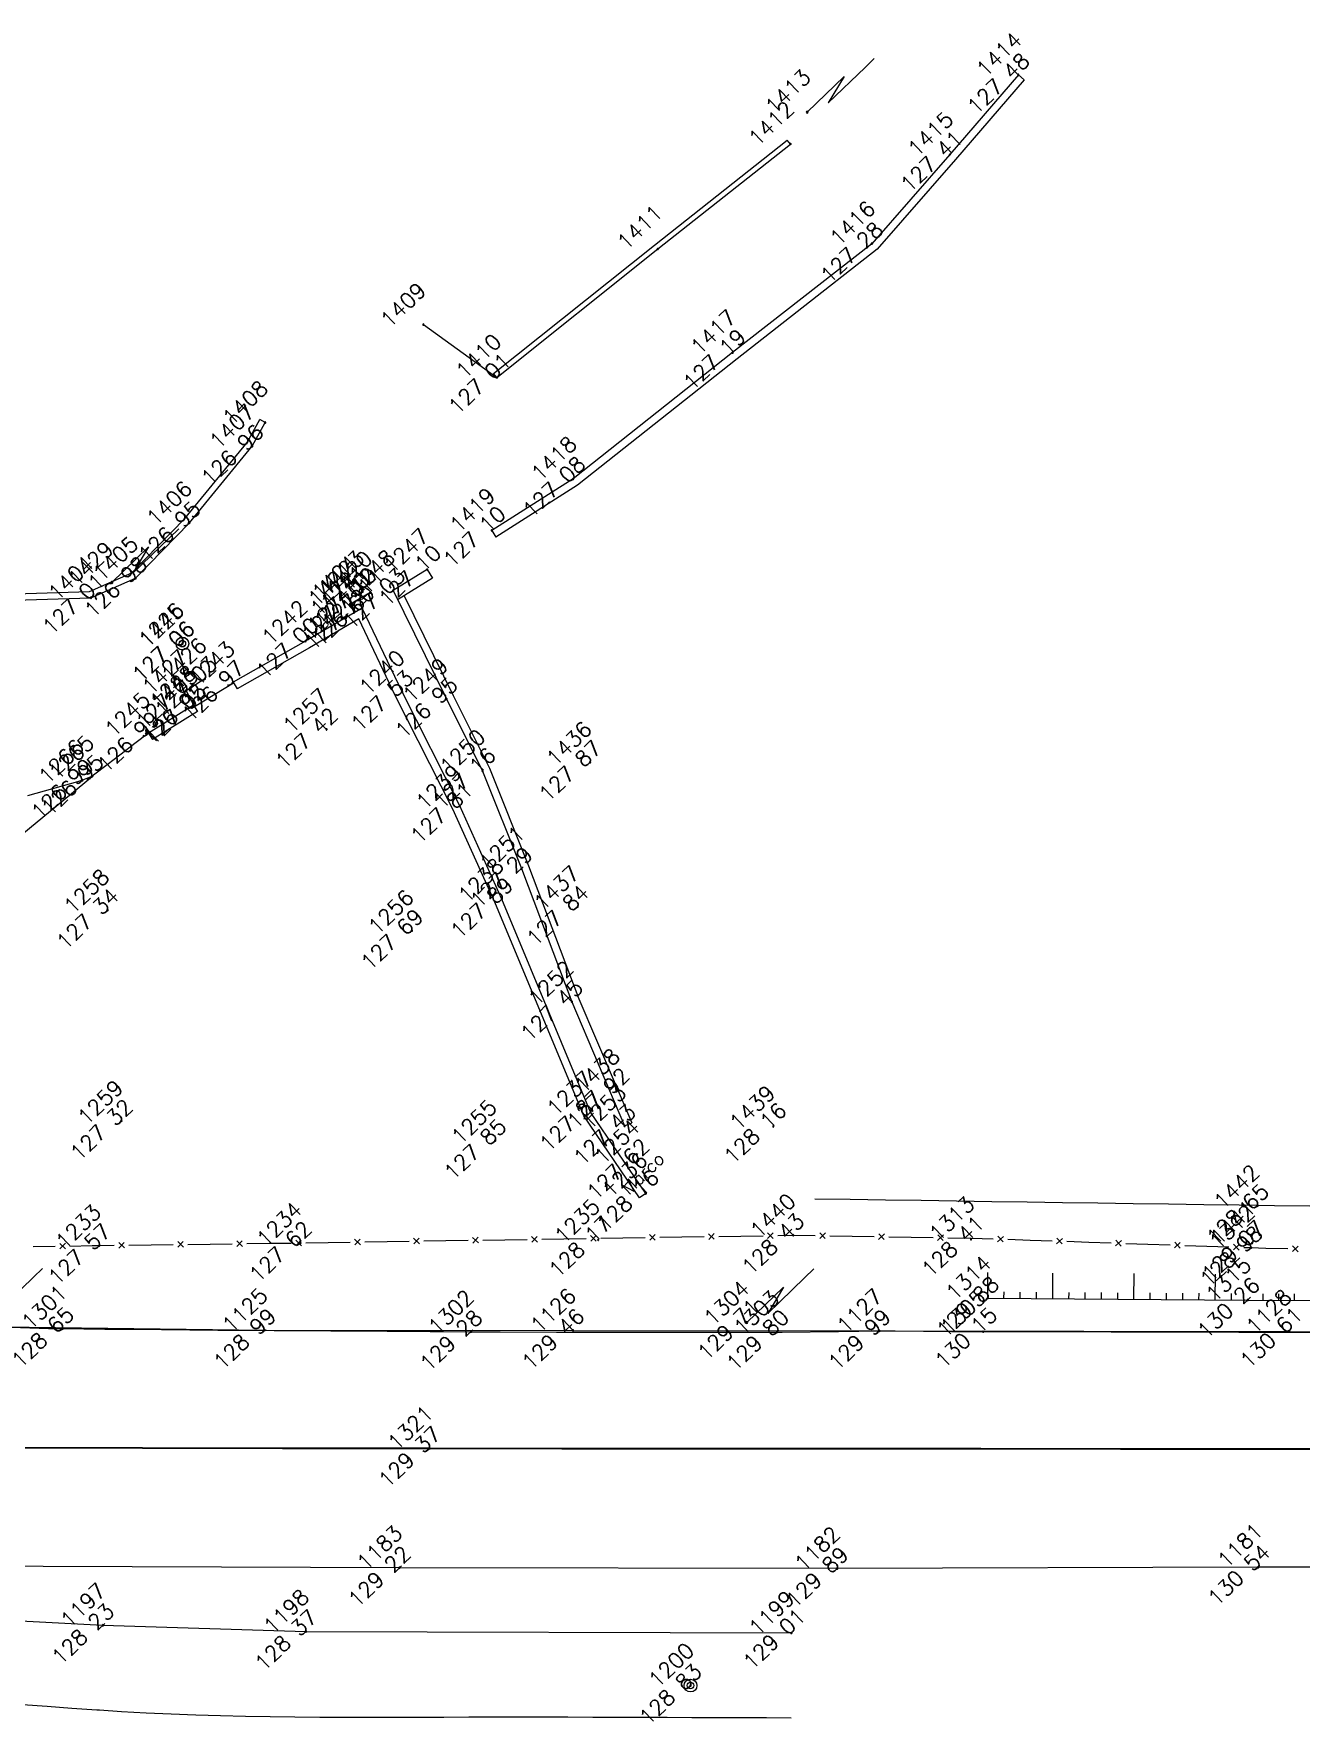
# Model space of a CAD drawing. Header units: millimetres. Extents: x -16 to 1007, y 828 to 1356.
# Drawn here: x 216.2 to 265.7, y 1046.2 to 1112.1 of the extents above; entities that cross this region are included whole.
import ezdxf
from ezdxf.enums import TextEntityAlignment as Align

# ---------------------------------------------------------------- set-up
doc = ezdxf.new("R2010")
doc.units = ezdxf.units.MM
doc.header["$LTSCALE"] = 4
for name, pattern in [('CONTINUOUS1', [0, 0, 0]), ('DASHED', [0.75, 0.5, -0.25]), ('DGN2', [8.182077, 4.091038, -4.091038]), ('DGN4', [16.364154, 8.182077, -4.091038, 0, -4.091038])]:
    doc.linetypes.add(name, pattern=pattern)
doc.layers.get('0').update_dxf_attribs({"linetype": 'CONTINUOUS1', "lineweight": 0})
for name, color, linetype, lineweight, true_color in [('1', 1, 'DASHED', 0, 0xff0000), ('51', 1, 'CONTINUOUS1', 0, 0xff0000), ('55', 5, 'CONTINUOUS1', 0, 0x0000ff), ('56', 6, 'CONTINUOUS1', 0, 0xff00ff), ('6', 2, 'CONTINUOUS1', 0, 0xffff00), ('9', 1, 'CONTINUOUS1', 0, 0xff0000)]:
    doc.layers.add(name, color=color, linetype=linetype, lineweight=lineweight, true_color=true_color)
for name, color, linetype, lineweight in [('10', 7, 'CONTINUOUS1', 0), ('11', 7, 'CONTINUOUS1', 0), ('13', 7, 'CONTINUOUS1', 0), ('17', 7, 'CONTINUOUS1', 0), ('2', 7, 'CONTINUOUS1', 0), ('4', 7, 'CONTINUOUS1', 0), ('57', 7, 'CONTINUOUS1', 0)]:
    doc.layers.add(name, color=color, linetype=linetype, lineweight=lineweight)
doc.styles.get("Standard").update_dxf_attribs({"font": 'txt_____.ttf'})

msp = doc.modelspace()

# ---------------------------------------------------------------- linework, layer by layer
at = {"linetype": 'Continuous', "lineweight": 0}
msp.add_line((222.481, 1085.829), (224.007, 1086.744), dxfattribs=at)
for points in [[(254.653, 1110.495), (251.976, 1107.387), (248.926, 1103.903), (243.493, 1099.649), (237.267, 1094.711), (234.085, 1092.699)], [(230.235, 1090.35), (232.317, 1086.119), (233.731, 1083.298), (235.245, 1079.493), (237.214, 1074.293), (239.276, 1069.441)], [(240.105, 1066.8), (237.95, 1069.982), (234.482, 1078.298), (232.84, 1081.944), (230.588, 1086.391), (229.031, 1089.669), (226.819, 1088.38), (223.992, 1086.77)], [(222.443, 1085.878), (220.683, 1084.788)]]:
    msp.add_lwpolyline(points, dxfattribs=at)
at = {"layer": '1', "linetype": 'DGN2', "lineweight": 0}
for points in [[(254.88, 1110.299), (252.204, 1107.191), (249.134, 1103.684), (243.676, 1099.411), (237.441, 1094.466), (234.246, 1092.445)], [(230.669, 1090.149), (232.587, 1086.252), (234.005, 1083.421), (235.525, 1079.601), (237.492, 1074.405), (239.552, 1069.559)], [(239.857, 1066.632), (237.684, 1069.839), (234.206, 1078.18), (232.57, 1081.815), (230.318, 1086.259), (228.9, 1089.246), (226.97, 1088.121), (224.14, 1086.509)]]:
    msp.add_lwpolyline(points, dxfattribs=at)
at = {"layer": '1', "linetype": 'Continuous', "lineweight": 0}
for points in [[(254.653, 1110.495), (254.88, 1110.299)], [(234.085, 1092.699), (234.246, 1092.445)], [(223.992, 1086.77), (224.14, 1086.509)], [(222.601, 1085.623), (220.841, 1084.533)], [(222.443, 1085.878), (222.601, 1085.623)], [(220.683, 1084.788), (220.841, 1084.533)], [(239.276, 1069.441), (239.552, 1069.559)], [(240.105, 1066.8), (239.857, 1066.632)]]:
    msp.add_lwpolyline(points, dxfattribs=at)
at = {"layer": '10', "linetype": 'Continuous', "lineweight": 0}
for p, q in [((240.475, 1064.978), (240.252, 1065.195)), ((240.255, 1064.975), (240.472, 1065.198)), ((242.779, 1065.014), (242.555, 1065.231)), ((242.559, 1065.011), (242.775, 1065.234)), ((245.082, 1065.05), (244.859, 1065.267)), ((244.863, 1065.047), (245.079, 1065.27)), ((246.895, 1065.046), (247.118, 1065.262)), ((247.115, 1065.042), (246.898, 1065.265)), ((249.198, 1065.009), (249.422, 1065.225)), ((249.418, 1065.005), (249.202, 1065.229)), ((251.722, 1064.969), (251.506, 1065.192)), ((217.438, 1064.638), (217.214, 1064.854)), ((217.218, 1064.634), (217.434, 1064.858)), ((219.741, 1064.674), (219.518, 1064.891)), ((219.521, 1064.672), (219.738, 1064.894)), ((222.045, 1064.704), (221.822, 1064.921)), ((221.825, 1064.701), (222.042, 1064.924)), ((224.349, 1064.734), (224.126, 1064.951)), ((224.129, 1064.731), (224.346, 1064.954)), ((226.652, 1064.764), (226.43, 1064.981)), ((226.432, 1064.761), (226.65, 1064.983)), ((228.956, 1064.799), (228.733, 1065.016)), ((228.737, 1064.796), (228.953, 1065.019)), ((231.26, 1064.835), (231.037, 1065.052)), ((231.04, 1064.832), (231.257, 1065.055)), ((233.564, 1064.871), (233.341, 1065.088)), ((233.344, 1064.868), (233.56, 1065.091)), ((235.868, 1064.907), (235.644, 1065.123)), ((235.648, 1064.903), (235.864, 1065.127)), ((238.171, 1064.943), (237.948, 1065.159)), ((237.951, 1064.939), (238.168, 1065.163)), ((251.502, 1064.972), (251.726, 1065.189)), ((253.844, 1064.916), (254.071, 1065.128)), ((254.064, 1064.909), (253.852, 1065.136)), ((256.147, 1064.837), (256.374, 1065.05)), ((256.367, 1064.83), (256.154, 1065.057)), ((258.449, 1064.758), (258.677, 1064.971)), ((258.669, 1064.751), (258.457, 1064.978)), ((260.752, 1064.68), (260.979, 1064.892)), ((260.972, 1064.672), (260.76, 1064.899)), ((263.055, 1064.601), (263.282, 1064.813)), ((263.274, 1064.593), (263.062, 1064.821)), ((265.359, 1064.534), (265.584, 1064.749)), ((265.578, 1064.529), (265.364, 1064.754))]:
    msp.add_line(p, q, dxfattribs=at)
for points in [[(231.416, 1100.742), (234.287, 1098.673)], [(229.324, 1090.265), (228.548, 1089.812), (228.711, 1089.497)], [(229.046, 1090.312), (228.777, 1090.134)], [(222.888, 1086.907), (222.149, 1086.438), (222.481, 1085.829)], [(220.683, 1084.788), (220.147, 1084.375), (219.61, 1083.962), (219.073, 1083.55), (218.537, 1083.137), (218.493, 1083.103), (218.1, 1082.945), (217.91, 1082.888), (217.26, 1082.698), (216.609, 1082.515), (215.956, 1082.337)], [(201.428, 1067.951), (207.022, 1073.614), (209.376, 1075.588), (218.493, 1083.103)], [(216.174, 1064.726), (217.038, 1064.741)], [(217.614, 1064.751), (218.478, 1064.767)], [(218.478, 1064.767), (218.764, 1064.772), (219.342, 1064.779)], [(219.918, 1064.787), (220.782, 1064.798)], [(220.782, 1064.798), (221.645, 1064.809)], [(222.221, 1064.816), (223.085, 1064.828)], [(223.085, 1064.828), (223.949, 1064.839)], [(224.525, 1064.846), (225.389, 1064.857)], [(225.389, 1064.857), (226.253, 1064.868)], [(226.829, 1064.876), (227.693, 1064.89)], [(227.693, 1064.89), (228.557, 1064.903)], [(229.133, 1064.912), (229.997, 1064.926)], [(229.997, 1064.926), (230.861, 1064.939)], [(231.436, 1064.948), (232.3, 1064.961)], [(232.3, 1064.961), (233.164, 1064.975)], [(233.74, 1064.984), (234.604, 1064.997)], [(234.604, 1064.997), (235.468, 1065.011)], [(236.044, 1065.02), (236.908, 1065.033)], [(236.908, 1065.033), (237.772, 1065.046)], [(238.348, 1065.055), (239.212, 1065.069)], [(239.212, 1065.069), (240.075, 1065.082)], [(240.651, 1065.091), (241.515, 1065.105)], [(241.515, 1065.105), (242.379, 1065.118)], [(242.955, 1065.127), (243.819, 1065.14)], [(243.819, 1065.14), (244.683, 1065.154)], [(245.259, 1065.163), (245.855, 1065.172)], [(245.855, 1065.172), (246.718, 1065.158)], [(247.294, 1065.149), (248.158, 1065.135)], [(248.158, 1065.135), (249.022, 1065.122)], [(249.598, 1065.113), (250.462, 1065.099)], [(250.462, 1065.099), (251.326, 1065.085)], [(251.902, 1065.076), (252.766, 1065.062)], [(252.766, 1065.062), (252.806, 1065.062)], [(252.806, 1065.062), (253.67, 1065.032)], [(254.246, 1065.012), (255.109, 1064.983)], [(255.109, 1064.983), (255.973, 1064.953)], [(256.548, 1064.934), (257.412, 1064.904)], [(257.412, 1064.904), (258.275, 1064.874)], [(258.851, 1064.855), (259.714, 1064.825)], [(259.714, 1064.825), (260.578, 1064.796)], [(261.154, 1064.776), (262.017, 1064.746)], [(262.017, 1064.746), (262.88, 1064.717)], [(263.456, 1064.697), (263.747, 1064.687), (264.32, 1064.672)], [(264.32, 1064.672), (265.183, 1064.649)], [(213.967, 1061.612), (225.22, 1061.463), (237.262, 1061.456), (249.227, 1061.436), (265.203, 1061.412)], [(205.412, 1051.048), (214.937, 1050.148), (218.902, 1049.937), (226.833, 1049.698), (245.791, 1049.636)]]:
    msp.add_lwpolyline(points, dxfattribs=at)
at = {"layer": '10', "linetype": 'Continuous', "lineweight": 13}
for points in [[(214.576, 1061.601), (216.779, 1061.533), (217.328, 1061.524), (218.983, 1061.507), (221.187, 1061.486), (223.391, 1061.467), (225.595, 1061.45), (227.799, 1061.434), (230.003, 1061.421), (232.207, 1061.409), (233.277, 1061.404), (234.412, 1061.399), (236.616, 1061.39), (238.82, 1061.384), (241.024, 1061.38), (243.228, 1061.378), (245.214, 1061.379), (245.432, 1061.38), (247.636, 1061.417), (249.227, 1061.436), (249.84, 1061.434), (252.044, 1061.414), (253.281, 1061.406), (254.248, 1061.405), (256.453, 1061.405), (258.657, 1061.408), (260.861, 1061.411), (263.065, 1061.413), (265.203, 1061.412), (265.269, 1061.412), (267.473, 1061.4)], [(337.402, 1052.215), (312.706, 1052.163), (288.363, 1052.2), (264.017, 1052.203), (247.576, 1052.152), (230.483, 1052.183), (213.084, 1052.24), (202.446, 1052.361), (199.682, 1051.868), (195.935, 1049.419), (194.008, 1048.775)]]:
    msp.add_lwpolyline(points, dxfattribs=at)
at = {"layer": '10', "linetype": 'DGN4', "lineweight": 30}
msp.add_lwpolyline([(187.726, 1056.899), (193.181, 1056.901), (198.636, 1056.901), (203.418, 1056.899), (204.09, 1056.898), (209.545, 1056.89), (215, 1056.879), (220.454, 1056.867), (225.909, 1056.856), (231.364, 1056.849), (231.662, 1056.848), (236.818, 1056.844), (242.273, 1056.841), (247.728, 1056.838), (253.182, 1056.835), (258.637, 1056.833), (264.092, 1056.83), (269.546, 1056.826)], dxfattribs=at)
at = {"layer": '11', "linetype": 'Continuous', "lineweight": 0}
for points in [[(246.407, 1109.037), (247.846, 1110.427), (247.228, 1109.398), (248.666, 1110.787), (249.026, 1111.135)], [(219.247, 1090.667), (220.686, 1092.056), (220.068, 1091.027), (221.506, 1092.417), (221.866, 1092.764)], [(213.926, 1061.779), (215.365, 1063.169), (214.747, 1062.14), (216.186, 1063.529), (216.545, 1063.877)], [(244.048, 1061.76), (245.487, 1063.149), (244.868, 1062.12), (246.307, 1063.51), (246.667, 1063.857)]]:
    msp.add_lwpolyline(points, dxfattribs=at)
for points in [[(246.38, 1109.011, 1), (246.434, 1109.063, 1), (246.38, 1109.011, 1)], [(219.22, 1090.64, 1), (219.274, 1090.693, 1), (219.22, 1090.64, 1)], [(244.021, 1061.734, 1), (244.075, 1061.786, 1), (244.021, 1061.734, 1)]]:
    msp.add_lwpolyline(points, format="xyb", dxfattribs=at)
at = {"layer": '13', "linetype": 'Continuous', "lineweight": 0}
for points in [[(254.635, 1110.477, 1), (254.67, 1110.512, 1), (254.635, 1110.477, 1)], [(251.959, 1107.37, 1), (251.994, 1107.405, 1), (251.959, 1107.37, 1)], [(248.908, 1103.885, 1), (248.944, 1103.92, 1), (248.908, 1103.885, 1)], [(243.475, 1099.632, 1), (243.511, 1099.667, 1), (243.475, 1099.632, 1)], [(234.269, 1098.656, 1), (234.305, 1098.69, 1), (234.269, 1098.656, 1)], [(224.719, 1095.979, 1), (224.755, 1096.014, 1), (224.719, 1095.979, 1)], [(237.249, 1094.694, 1), (237.285, 1094.728, 1), (237.249, 1094.694, 1)], [(222.264, 1092.982, 1), (222.3, 1093.017, 1), (222.264, 1092.982, 1)], [(234.067, 1092.682, 1), (234.103, 1092.716, 1), (234.067, 1092.682, 1)], [(231.545, 1091.157, 1), (231.581, 1091.192, 1), (231.545, 1091.157, 1)], [(220.161, 1090.817, 1), (220.197, 1090.851, 1), (220.161, 1090.817, 1)], [(229.028, 1090.295, 1), (229.064, 1090.33, 1), (229.028, 1090.295, 1)], [(229.306, 1090.247, 1), (229.342, 1090.282, 1), (229.306, 1090.247, 1)], [(230.217, 1090.333, 1), (230.253, 1090.368, 1), (230.217, 1090.333, 1)], [(218.415, 1090.054, 1), (218.451, 1090.089, 1), (218.415, 1090.054, 1)], [(228.53, 1089.795, 1), (228.566, 1089.829, 1), (228.53, 1089.795, 1)], [(228.759, 1090.117, 1), (228.795, 1090.152, 1), (228.759, 1090.117, 1)], [(229.013, 1089.652, 1), (229.049, 1089.687, 1), (229.013, 1089.652, 1)], [(228.693, 1089.48, 1), (228.729, 1089.515, 1), (228.693, 1089.48, 1)], [(221.988, 1088.267, 1), (222.024, 1088.302, 1), (221.988, 1088.267, 1)], [(221.989, 1088.259, 1), (222.025, 1088.293, 1), (221.989, 1088.259, 1)], [(226.801, 1088.363, 1), (226.837, 1088.397, 1), (226.801, 1088.363, 1)], [(222.131, 1086.421, 1), (222.167, 1086.456, 1), (222.131, 1086.421, 1)], [(222.87, 1086.89, 1), (222.906, 1086.924, 1), (222.87, 1086.89, 1)], [(223.974, 1086.752, 1), (224.01, 1086.787, 1), (223.974, 1086.752, 1)], [(230.57, 1086.373, 1), (230.606, 1086.408, 1), (230.57, 1086.373, 1)], [(222.425, 1085.861, 1), (222.461, 1085.896, 1), (222.425, 1085.861, 1)], [(222.463, 1085.812, 1), (222.499, 1085.846, 1), (222.463, 1085.812, 1)], [(232.299, 1086.102, 1), (232.335, 1086.137, 1), (232.299, 1086.102, 1)], [(220.665, 1084.771, 1), (220.701, 1084.805, 1), (220.665, 1084.771, 1)], [(227.617, 1084.911, 1), (227.653, 1084.946, 1), (227.617, 1084.911, 1)], [(237.911, 1083.627, 1), (237.947, 1083.661, 1), (237.911, 1083.627, 1)], [(218.475, 1083.086, 1), (218.511, 1083.121, 1), (218.475, 1083.086, 1)], [(233.713, 1083.281, 1), (233.749, 1083.316, 1), (233.713, 1083.281, 1)], [(218.082, 1082.927, 1), (218.118, 1082.962, 1), (218.082, 1082.927, 1)], [(232.822, 1081.927, 1), (232.858, 1081.962, 1), (232.822, 1081.927, 1)], [(235.227, 1079.476, 1), (235.263, 1079.511, 1), (235.227, 1079.476, 1)], [(219.067, 1077.854, 1), (219.103, 1077.889, 1), (219.067, 1077.854, 1)], [(234.464, 1078.281, 1), (234.5, 1078.316, 1), (234.464, 1078.281, 1)], [(237.425, 1077.992, 1), (237.461, 1078.026, 1), (237.425, 1077.992, 1)], [(230.954, 1077.05, 1), (230.99, 1077.085, 1), (230.954, 1077.05, 1)], [(237.196, 1074.276, 1), (237.232, 1074.311, 1), (237.196, 1074.276, 1)], [(239.011, 1070.847, 1), (239.047, 1070.882, 1), (239.011, 1070.847, 1)], [(237.932, 1069.965, 1), (237.967, 1069.999, 1), (237.932, 1069.965, 1)], [(219.609, 1069.615, 1), (219.645, 1069.649, 1), (219.609, 1069.615, 1)], [(239.258, 1069.424, 1), (239.294, 1069.459, 1), (239.258, 1069.424, 1)], [(245.066, 1069.407, 1), (245.102, 1069.441, 1), (245.066, 1069.407, 1)], [(234.203, 1068.852, 1), (234.239, 1068.887, 1), (234.203, 1068.852, 1)], [(239.781, 1068.078, 1), (239.817, 1068.113, 1), (239.781, 1068.078, 1)], [(240.087, 1066.783, 1), (240.123, 1066.818, 1), (240.087, 1066.783, 1)], [(263.981, 1066.313, 1), (264.017, 1066.348, 1), (263.981, 1066.313, 1)], [(245.837, 1065.155, 1), (245.873, 1065.189, 1), (245.837, 1065.155, 1)], [(218.746, 1064.754, 1), (218.782, 1064.789, 1), (218.746, 1064.754, 1)], [(226.596, 1064.856, 1), (226.632, 1064.89, 1), (226.596, 1064.856, 1)], [(238.226, 1064.976, 1), (238.262, 1065.011, 1), (238.226, 1064.976, 1)], [(252.787, 1064.998, 1), (252.823, 1065.033, 1), (252.787, 1064.998, 1)], [(263.729, 1064.67, 1), (263.765, 1064.705, 1), (263.729, 1064.67, 1)], [(263.765, 1064.852, 1), (263.801, 1064.886, 1), (263.765, 1064.852, 1)], [(253.44, 1062.695, 1), (253.476, 1062.73, 1), (253.44, 1062.695, 1)], [(263.593, 1062.623, 1), (263.629, 1062.658, 1), (263.593, 1062.623, 1)], [(217.31, 1061.506, 1), (217.346, 1061.541, 1), (217.31, 1061.506, 1)], [(225.202, 1061.446, 1), (225.238, 1061.481, 1), (225.202, 1061.446, 1)], [(233.259, 1061.386, 1), (233.295, 1061.421, 1), (233.259, 1061.386, 1)], [(237.244, 1061.438, 1), (237.28, 1061.473, 1), (237.244, 1061.438, 1)], [(244.03, 1061.742, 1), (244.066, 1061.777, 1), (244.03, 1061.742, 1)], [(245.196, 1061.362, 1), (245.232, 1061.396, 1), (245.196, 1061.362, 1)], [(249.209, 1061.419, 1), (249.245, 1061.454, 1), (249.209, 1061.419, 1)], [(253.263, 1061.389, 1), (253.299, 1061.424, 1), (253.263, 1061.389, 1)], [(265.186, 1061.395, 1), (265.221, 1061.429, 1), (265.186, 1061.395, 1)], [(231.644, 1056.831, 1), (231.68, 1056.866, 1), (231.644, 1056.831, 1)], [(230.465, 1052.166, 1), (230.501, 1052.2, 1), (230.465, 1052.166, 1)], [(247.558, 1052.134, 1), (247.594, 1052.169, 1), (247.558, 1052.134, 1)], [(263.999, 1052.185, 1), (264.035, 1052.22, 1), (263.999, 1052.185, 1)], [(218.884, 1049.92, 1), (218.92, 1049.954, 1), (218.884, 1049.92, 1)], [(226.815, 1049.68, 1), (226.851, 1049.715, 1), (226.815, 1049.68, 1)], [(245.774, 1049.619, 1), (245.809, 1049.653, 1), (245.774, 1049.619, 1)], [(241.832, 1047.563, 1), (241.868, 1047.598, 1), (241.832, 1047.563, 1)]]:
    msp.add_lwpolyline(points, format="xyb", dxfattribs=at)
at = {"layer": '17', "linetype": 'Continuous', "lineweight": 0}
msp.add_lwpolyline([(239.772, 1068.069, 1), (239.826, 1068.121, 1), (239.772, 1068.069, 1)], format="xyb", dxfattribs=at)
at = {"layer": '2', "linetype": 'Continuous', "lineweight": 0}
for points in [[(234.162, 1098.829), (240.448, 1103.85), (245.627, 1107.951)], [(234.287, 1098.673), (240.575, 1103.695), (245.751, 1107.795)], [(245.751, 1107.795), (245.627, 1107.951)], [(234.287, 1098.673), (234.162, 1098.829)], [(208.699, 1091.186), (212.888, 1090.289), (215.461, 1089.972), (218.433, 1090.071), (220.179, 1090.834), (222.282, 1092.999), (224.737, 1095.996), (225.244, 1096.92)], [(208.751, 1091.431), (212.929, 1090.536), (215.472, 1090.223), (218.377, 1090.32), (220.033, 1091.043), (222.095, 1093.166), (224.529, 1096.137), (225.025, 1097.04)], [(225.244, 1096.92), (225.025, 1097.04)], [(231.563, 1091.174), (230.235, 1090.35)], [(231.563, 1091.174), (231.774, 1090.835)], [(231.774, 1090.835), (230.413, 1089.99)]]:
    msp.add_lwpolyline(points, dxfattribs=at)
at = {"layer": '4', "linetype": 'Continuous', "lineweight": 0}
for points in [[(266.043, 1066.313), (264.662, 1066.322), (263.999, 1066.331), (263.281, 1066.341), (261.9, 1066.361), (260.519, 1066.382), (259.138, 1066.402), (257.757, 1066.422), (256.376, 1066.442), (254.995, 1066.462), (253.614, 1066.482), (252.233, 1066.502), (250.852, 1066.523), (249.471, 1066.543), (248.09, 1066.563), (246.709, 1066.583), (246.709, 1066.583), (246.709, 1066.583)], [(253.458, 1062.712), (253.465, 1063.712)], [(255.996, 1062.694), (256.003, 1063.694)], [(259.169, 1062.672), (259.176, 1063.672)], [(262.342, 1062.649), (262.349, 1063.649)], [(253.458, 1062.712), (263.611, 1062.641), (273.359, 1062.605), (284.298, 1062.245), (294.023, 1062.263)], [(254.092, 1062.708), (254.094, 1062.958)], [(254.727, 1062.703), (254.729, 1062.953)], [(255.362, 1062.699), (255.363, 1062.949)], [(256.631, 1062.69), (256.632, 1062.94)], [(257.265, 1062.685), (257.267, 1062.935)], [(257.9, 1062.681), (257.901, 1062.931)], [(258.534, 1062.676), (258.536, 1062.926)], [(259.803, 1062.667), (259.805, 1062.917)], [(260.438, 1062.663), (260.44, 1062.913)], [(261.072, 1062.658), (261.074, 1062.908)], [(261.707, 1062.654), (261.709, 1062.904)], [(262.976, 1062.645), (262.978, 1062.895)], [(264.22, 1062.638), (264.221, 1062.888)], [(264.829, 1062.636), (264.83, 1062.886)], [(265.439, 1062.634), (265.44, 1062.884)], [(215.761, 1046.84), (216.727, 1046.772), (217.693, 1046.705), (218.66, 1046.637), (218.764, 1046.63), (219.626, 1046.573), (220.593, 1046.519), (221.561, 1046.474), (222.528, 1046.437), (223.496, 1046.407), (224.465, 1046.384), (225.433, 1046.367), (226.402, 1046.356), (227.371, 1046.348), (228.34, 1046.344), (229.31, 1046.344), (230.279, 1046.345), (231.248, 1046.348), (232.218, 1046.351), (233.187, 1046.355), (234.156, 1046.357), (235.125, 1046.358), (236.094, 1046.357), (236.279, 1046.357), (237.063, 1046.354), (238.031, 1046.351), (239, 1046.348), (239.969, 1046.345), (240.937, 1046.342), (241.906, 1046.338), (242.875, 1046.335), (243.843, 1046.332), (244.812, 1046.329), (245.781, 1046.326), (245.781, 1046.326), (245.781, 1046.326)]]:
    msp.add_lwpolyline(points, dxfattribs=at)
at = {"layer": '51', "linetype": 'Continuous', "lineweight": 0}
for points in [[(254.635, 1110.477, 1), (254.67, 1110.512, 1), (254.635, 1110.477, 1)], [(246.389, 1109.02, 1), (246.425, 1109.055, 1), (246.389, 1109.02, 1)], [(245.733, 1107.777, 1), (245.769, 1107.812, 1), (245.733, 1107.777, 1)], [(251.959, 1107.37, 1), (251.994, 1107.405, 1), (251.959, 1107.37, 1)], [(240.557, 1103.678, 1), (240.593, 1103.712, 1), (240.557, 1103.678, 1)], [(248.908, 1103.885, 1), (248.944, 1103.92, 1), (248.908, 1103.885, 1)], [(231.398, 1100.725, 1), (231.434, 1100.759, 1), (231.398, 1100.725, 1)], [(243.475, 1099.632, 1), (243.511, 1099.667, 1), (243.475, 1099.632, 1)], [(234.269, 1098.656, 1), (234.305, 1098.69, 1), (234.269, 1098.656, 1)], [(225.226, 1096.902, 1), (225.262, 1096.937, 1), (225.226, 1096.902, 1)], [(224.719, 1095.979, 1), (224.755, 1096.014, 1), (224.719, 1095.979, 1)], [(237.249, 1094.694, 1), (237.285, 1094.728, 1), (237.249, 1094.694, 1)], [(222.264, 1092.982, 1), (222.3, 1093.017, 1), (222.264, 1092.982, 1)], [(234.067, 1092.682, 1), (234.103, 1092.716, 1), (234.067, 1092.682, 1)], [(219.229, 1090.649, 1), (219.265, 1090.684, 1), (219.229, 1090.649, 1)], [(220.161, 1090.817, 1), (220.197, 1090.851, 1), (220.161, 1090.817, 1)], [(229.028, 1090.295, 1), (229.064, 1090.33, 1), (229.028, 1090.295, 1)], [(229.306, 1090.247, 1), (229.342, 1090.282, 1), (229.306, 1090.247, 1)], [(218.415, 1090.054, 1), (218.451, 1090.089, 1), (218.415, 1090.054, 1)], [(228.53, 1089.795, 1), (228.566, 1089.829, 1), (228.53, 1089.795, 1)], [(228.759, 1090.117, 1), (228.795, 1090.152, 1), (228.759, 1090.117, 1)], [(228.693, 1089.48, 1), (228.729, 1089.515, 1), (228.693, 1089.48, 1)], [(221.989, 1088.259, 1), (222.025, 1088.293, 1), (221.989, 1088.259, 1)], [(222.131, 1086.421, 1), (222.167, 1086.456, 1), (222.131, 1086.421, 1)], [(222.87, 1086.89, 1), (222.906, 1086.924, 1), (222.87, 1086.89, 1)], [(222.463, 1085.812, 1), (222.499, 1085.846, 1), (222.463, 1085.812, 1)], [(237.911, 1083.627, 1), (237.947, 1083.661, 1), (237.911, 1083.627, 1)], [(237.425, 1077.992, 1), (237.461, 1078.026, 1), (237.425, 1077.992, 1)], [(239.011, 1070.847, 1), (239.047, 1070.882, 1), (239.011, 1070.847, 1)], [(245.066, 1069.407, 1), (245.102, 1069.441, 1), (245.066, 1069.407, 1)], [(263.981, 1066.313, 1), (264.017, 1066.348, 1), (263.981, 1066.313, 1)], [(245.837, 1065.155, 1), (245.873, 1065.189, 1), (245.837, 1065.155, 1)], [(263.765, 1064.852, 1), (263.801, 1064.886, 1), (263.765, 1064.852, 1)]]:
    msp.add_lwpolyline(points, format="xyb", dxfattribs=at)
at = {"layer": '55', "linetype": 'Continuous', "lineweight": 0}
for points in [[(225.202, 1061.446, 1), (225.238, 1061.481, 1), (225.202, 1061.446, 1)], [(237.244, 1061.438, 1), (237.28, 1061.473, 1), (237.244, 1061.438, 1)], [(249.209, 1061.419, 1), (249.245, 1061.454, 1), (249.209, 1061.419, 1)], [(265.186, 1061.395, 1), (265.221, 1061.429, 1), (265.186, 1061.395, 1)], [(230.465, 1052.166, 1), (230.501, 1052.2, 1), (230.465, 1052.166, 1)], [(247.558, 1052.134, 1), (247.594, 1052.169, 1), (247.558, 1052.134, 1)], [(263.999, 1052.185, 1), (264.035, 1052.22, 1), (263.999, 1052.185, 1)], [(218.884, 1049.92, 1), (218.92, 1049.954, 1), (218.884, 1049.92, 1)], [(226.815, 1049.68, 1), (226.851, 1049.715, 1), (226.815, 1049.68, 1)], [(245.774, 1049.619, 1), (245.809, 1049.653, 1), (245.774, 1049.619, 1)], [(241.832, 1047.563, 1), (241.868, 1047.598, 1), (241.832, 1047.563, 1)]]:
    msp.add_lwpolyline(points, format="xyb", dxfattribs=at)
at = {"layer": '56', "linetype": 'Continuous', "lineweight": 0}
for points in [[(231.545, 1091.157, 1), (231.581, 1091.192, 1), (231.545, 1091.157, 1)], [(230.217, 1090.333, 1), (230.253, 1090.368, 1), (230.217, 1090.333, 1)], [(229.013, 1089.652, 1), (229.049, 1089.687, 1), (229.013, 1089.652, 1)], [(221.988, 1088.267, 1), (222.024, 1088.302, 1), (221.988, 1088.267, 1)], [(226.801, 1088.363, 1), (226.837, 1088.397, 1), (226.801, 1088.363, 1)], [(223.974, 1086.752, 1), (224.01, 1086.787, 1), (223.974, 1086.752, 1)], [(230.57, 1086.373, 1), (230.606, 1086.408, 1), (230.57, 1086.373, 1)], [(222.425, 1085.861, 1), (222.461, 1085.896, 1), (222.425, 1085.861, 1)], [(232.299, 1086.102, 1), (232.335, 1086.137, 1), (232.299, 1086.102, 1)], [(220.665, 1084.771, 1), (220.701, 1084.805, 1), (220.665, 1084.771, 1)], [(227.617, 1084.911, 1), (227.653, 1084.946, 1), (227.617, 1084.911, 1)], [(218.475, 1083.086, 1), (218.511, 1083.121, 1), (218.475, 1083.086, 1)], [(233.713, 1083.281, 1), (233.749, 1083.316, 1), (233.713, 1083.281, 1)], [(218.082, 1082.927, 1), (218.118, 1082.962, 1), (218.082, 1082.927, 1)], [(232.822, 1081.927, 1), (232.858, 1081.962, 1), (232.822, 1081.927, 1)], [(235.227, 1079.476, 1), (235.263, 1079.511, 1), (235.227, 1079.476, 1)], [(219.067, 1077.854, 1), (219.103, 1077.889, 1), (219.067, 1077.854, 1)], [(234.464, 1078.281, 1), (234.5, 1078.316, 1), (234.464, 1078.281, 1)], [(230.954, 1077.05, 1), (230.99, 1077.085, 1), (230.954, 1077.05, 1)], [(237.196, 1074.276, 1), (237.232, 1074.311, 1), (237.196, 1074.276, 1)], [(237.932, 1069.965, 1), (237.967, 1069.999, 1), (237.932, 1069.965, 1)], [(219.609, 1069.615, 1), (219.645, 1069.649, 1), (219.609, 1069.615, 1)], [(239.258, 1069.424, 1), (239.294, 1069.459, 1), (239.258, 1069.424, 1)], [(234.203, 1068.852, 1), (234.239, 1068.887, 1), (234.203, 1068.852, 1)], [(239.781, 1068.078, 1), (239.817, 1068.113, 1), (239.781, 1068.078, 1)], [(240.087, 1066.783, 1), (240.123, 1066.818, 1), (240.087, 1066.783, 1)], [(218.746, 1064.754, 1), (218.782, 1064.789, 1), (218.746, 1064.754, 1)], [(226.596, 1064.856, 1), (226.632, 1064.89, 1), (226.596, 1064.856, 1)], [(238.226, 1064.976, 1), (238.262, 1065.011, 1), (238.226, 1064.976, 1)]]:
    msp.add_lwpolyline(points, format="xyb", dxfattribs=at)
at = {"layer": '57', "linetype": 'Continuous', "lineweight": 0}
for points in [[(252.787, 1064.998, 1), (252.823, 1065.033, 1), (252.787, 1064.998, 1)], [(263.729, 1064.67, 1), (263.765, 1064.705, 1), (263.729, 1064.67, 1)], [(253.44, 1062.695, 1), (253.476, 1062.73, 1), (253.44, 1062.695, 1)], [(263.593, 1062.623, 1), (263.629, 1062.658, 1), (263.593, 1062.623, 1)], [(217.31, 1061.506, 1), (217.346, 1061.541, 1), (217.31, 1061.506, 1)], [(233.259, 1061.386, 1), (233.295, 1061.421, 1), (233.259, 1061.386, 1)], [(244.03, 1061.742, 1), (244.066, 1061.777, 1), (244.03, 1061.742, 1)], [(245.196, 1061.362, 1), (245.232, 1061.396, 1), (245.196, 1061.362, 1)], [(253.263, 1061.389, 1), (253.299, 1061.424, 1), (253.263, 1061.389, 1)], [(231.644, 1056.831, 1), (231.68, 1056.866, 1), (231.644, 1056.831, 1)]]:
    msp.add_lwpolyline(points, format="xyb", dxfattribs=at)
at = {"layer": '6', "linetype": 'Continuous', "lineweight": 0}
for points in [[(217.328, 1061.524), (233.277, 1061.404), (245.214, 1061.379)], [(253.281, 1061.406), (273.246, 1061.356)]]:
    msp.add_lwpolyline(points, dxfattribs=at)
at = {"layer": '9', "linetype": 'Continuous', "lineweight": 0}
for centre, radius in [((222.006, 1088.284), 0.25), ((222.007, 1088.276), 0.25), ((222.006, 1088.284), 0.125), ((222.007, 1088.276), 0.125), ((241.85, 1047.581), 0.25), ((241.85, 1047.581), 0.125)]:
    msp.add_circle(centre, radius, dxfattribs=at)

# ---------------------------------------------------------------- texts
at = {"layer": '13', "linetype": 'Continuous', "lineweight": 0}
for s, p in [('127 48 ', (254.227, 1110.084)), ('127 41 ', (251.623, 1107.046)), ('127 28 ', (248.501, 1103.492)), ('127 19 ', (243.14, 1099.308)), ('127 01 ', (233.969, 1098.366)), ('126 96 ', (224.312, 1095.586)), ('127 08 ', (236.877, 1094.335)), ('126 95 ', (221.857, 1092.589)), ('127 10 ', (233.768, 1092.392)), ('126 98 ', (219.753, 1090.423)), ('127 10 ', (231.245, 1090.868)), ('127 01 ', (218.116, 1089.765)), ('127 10 ', (228.459, 1089.828)), ('127 10 ', (228.729, 1090.006)), ('127 11 ', (229.021, 1089.972)), ('127 03 ', (229.846, 1089.974)), ('127 10 ', (228.231, 1089.505)), ('127 12 ', (228.357, 1089.156)), ('126 60 ', (228.642, 1089.293)), ('127 06 ', (221.617, 1087.908)), ('127 06 ', (221.618, 1087.9)), ('127 00 ', (226.465, 1088.039)), ('127 03 ', (222.499, 1086.531)), ('126 97 ', (223.567, 1086.359)), ('127 03 ', (221.76, 1086.062)), ('127 53 ', (230.163, 1085.98)), ('126 95 ', (231.892, 1085.709)), ('126 92 ', (222.017, 1085.468)), ('127 05 ', (222.092, 1085.453)), ('127 42 ', (227.21, 1084.518)), ('126 99 ', (220.258, 1084.377)), ('127 87 ', (237.503, 1083.233)), ('126 99 ', (217.674, 1082.534)), ('126 95 ', (218.068, 1082.693)), ('127 16 ', (233.378, 1082.957)), ('127 81 ', (232.487, 1081.603)), ('127 29 ', (234.82, 1079.082)), ('127 89 ', (234.056, 1077.888)), ('127 34 ', (218.66, 1077.461)), ('127 84 ', (237.018, 1077.598)), ('127 69 ', (230.546, 1076.657)), ('127 45 ', (236.788, 1073.883)), ('127 92 ', (238.603, 1070.454)), ('127 87 ', (237.524, 1069.571)), ('127 32 ', (219.201, 1069.221)), ('127 43 ', (238.851, 1069.03)), ('128 16 ', (244.731, 1069.083)), ('127 85 ', (233.796, 1068.459)), ('127 62 ', (239.374, 1067.685)), ('128 16 ', (239.752, 1066.459)), ('128 65 ', (263.574, 1065.92)), ('128 17 ', (237.891, 1064.652)), ('128 43 ', (245.429, 1064.761)), ('127 57 ', (218.339, 1064.361)), ('127 62 ', (226.189, 1064.462)), ('128 41 ', (252.452, 1064.674)), ('128 98 ', (263.321, 1064.276)), ('129 07 ', (263.394, 1064.493)), ('129 88 ', (253.033, 1062.301)), ('130 26 ', (263.221, 1062.265)), ('129 71 ', (243.694, 1061.418)), ('128 65 ', (216.903, 1061.113)), ('128 99 ', (224.795, 1061.053)), ('129 28 ', (232.852, 1060.993)), ('129 46 ', (236.837, 1061.045)), ('129 80 ', (244.825, 1061.003)), ('129 99 ', (248.802, 1061.025)), ('130 15 ', (252.963, 1061.1)), ('130 61 ', (264.886, 1061.105)), ('129 37 ', (231.237, 1056.438)), ('129 22 ', (230.057, 1051.772)), ('129 89 ', (247.15, 1051.741)), ('130 54 ', (263.628, 1051.827)), ('128 23 ', (218.477, 1049.526)), ('128 37 ', (226.408, 1049.287)), ('129 01 ', (245.474, 1049.329)), ('128 83 ', (241.424, 1047.17))]:
    msp.add_text(s, height=0.6, rotation=44, dxfattribs=at).set_placement(p, align=Align.CENTER)
at = {"layer": '17', "linetype": 'Continuous', "lineweight": 0}
msp.add_text('Marco', height=0.5, rotation=44, dxfattribs=at).set_placement((240.167, 1067.408), align=Align.CENTER)
at = {"layer": '51', "linetype": 'Continuous', "lineweight": 0}
for s, p in [('1414', (254.109, 1111.082)), ('1413', (245.863, 1109.624)), ('1412', (245.208, 1108.382)), ('1415', (251.433, 1107.974)), ('1416', (248.383, 1104.49)), ('1411', (240.081, 1104.33)), ('1409', (230.836, 1101.294)), ('1417', (242.95, 1100.236)), ('1410', (233.779, 1099.295)), ('1408', (224.664, 1097.472)), ('1407', (224.157, 1096.549)), ('1418', (236.723, 1095.298)), ('1406', (221.702, 1093.552)), ('1419', (233.542, 1093.286)), ('1405', (219.599, 1091.386)), ('1404', (217.854, 1090.624)), ('1429', (218.631, 1091.184)), ('1424', (228.161, 1090.652)), ('1423', (228.43, 1090.83)), ('1420', (228.744, 1090.817)), ('1421', (228.004, 1090.399)), ('1422', (228.095, 1090.015)), ('1425', (221.392, 1088.793)), ('1426', (222.272, 1087.425)), ('1427', (221.533, 1086.956)), ('1428', (221.865, 1086.347)), ('1436', (237.313, 1084.162)), ('1437', (236.828, 1078.526)), ('1438', (238.413, 1071.382)), ('1439', (244.468, 1069.942)), ('1442', (263.383, 1066.848)), ('1440', (245.275, 1065.724)), ('1441', (263.24, 1065.456))]:
    msp.add_text(s, height=0.6, rotation=44, dxfattribs=at).set_placement(p, align=Align.CENTER)
at = {"layer": '55', "linetype": 'Continuous', "lineweight": 0}
for s, p in [('1125', (224.654, 1062.029)), ('1126', (236.697, 1062.021)), ('1127', (248.662, 1062.002)), ('1128', (264.638, 1061.978)), ('1183', (229.917, 1052.749)), ('1182', (247.01, 1052.717)), ('1181', (263.524, 1052.838)), ('1197', (218.336, 1050.503)), ('1198', (226.268, 1050.263)), ('1199', (245.226, 1050.202)), ('1200', (241.306, 1048.168))]:
    msp.add_text(s, height=0.6, rotation=44, dxfattribs=at).set_placement(p, align=Align.CENTER)
at = {"layer": '56', "linetype": 'Continuous', "lineweight": 0}
for s, p in [('1247', (230.947, 1091.692)), ('1248', (229.62, 1090.868)), ('1241', (228.487, 1090.256)), ('1246', (221.39, 1088.802)), ('1242', (226.203, 1088.898)), ('1243', (223.376, 1087.287)), ('1240', (230.008, 1086.943)), ('1249', (231.702, 1086.637)), ('1244', (221.827, 1086.396)), ('1245', (220.067, 1085.306)), ('1257', (227.019, 1085.446)), ('1266', (217.484, 1083.462)), ('1265', (217.878, 1083.621)), ('1250', (233.152, 1083.851)), ('1239', (232.225, 1082.462)), ('1251', (234.701, 1080.08)), ('1238', (233.866, 1078.816)), ('1258', (218.469, 1078.389)), ('1256', (230.356, 1077.585)), ('1252', (236.598, 1074.811)), ('1259', (219.011, 1070.15)), ('1237', (237.334, 1070.5)), ('1253', (238.66, 1069.959)), ('1255', (233.605, 1069.387)), ('1254', (239.184, 1068.613)), ('1236', (239.489, 1067.318)), ('1235', (237.628, 1065.511)), ('1233', (218.149, 1065.289)), ('1234', (225.999, 1065.391))]:
    msp.add_text(s, height=0.6, rotation=44, dxfattribs=at).set_placement(p, align=Align.CENTER)
at = {"layer": '57', "linetype": 'Continuous', "lineweight": 0}
for s, p in [('1313', (252.261, 1065.602)), ('1312', (263.203, 1065.274)), ('1314', (252.914, 1063.299)), ('1315', (263.067, 1063.228)), ('1304', (243.468, 1062.312)), ('1301', (216.82, 1062.145)), ('1302', (232.697, 1061.956)), ('1303', (244.634, 1061.931)), ('1305', (252.701, 1061.959)), ('1321', (231.118, 1057.435))]:
    msp.add_text(s, height=0.6, rotation=44, dxfattribs=at).set_placement(p, align=Align.CENTER)

doc.saveas('drawing.dxf')
